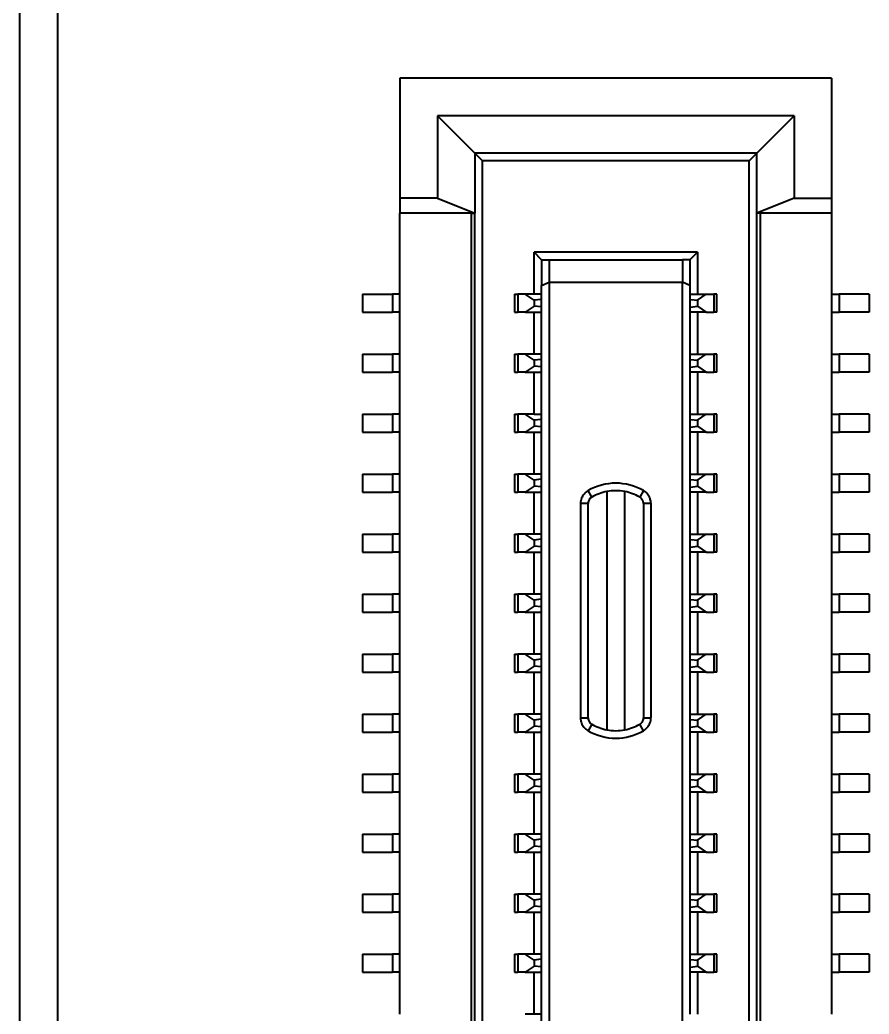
# Model space of a CAD drawing. Header units: millimetres. Extents: x 15 to 205, y 5 to 292.
# Drawn here: x 98.68 to 104.34, y 224.27 to 230.9 of the extents above; entities that cross this region are included whole.
import ezdxf

# ---------------------------------------------------------------- set-up
doc = ezdxf.new("R2010")
doc.units = ezdxf.units.MM
doc.layers.add('Geometries', color=7, linetype='Continuous')

msp = doc.modelspace()

# ---------------------------------------------------------------- linework, layer by layer
at = {"layer": 'Geometries', "linetype": 'Continuous', "lineweight": 40}
for p, q in [((98.675, 209.6276), (98.675, 242.6276)), ((98.925, 242.3776), (98.925, 209.8776)), ((104.09, 230.5126), (101.21, 230.5126)), ((101.21, 230.5126), (101.21, 229.7126)), ((104.09, 230.5126), (104.09, 229.7126)), ((101.46, 230.2626), (101.46, 229.7126)), ((101.46, 230.2626), (101.71, 230.0126)), ((103.84, 230.2626), (101.46, 230.2626)), ((103.84, 230.2626), (103.59, 230.0126)), ((103.84, 230.2626), (103.84, 229.7126)), ((103.59, 230.0126), (101.71, 230.0126)), ((101.71, 230.0126), (101.71, 229.6126)), ((101.71, 230.0126), (101.76, 229.9626)), ((103.54, 229.9626), (103.59, 230.0126)), ((103.59, 229.6126), (103.59, 230.0126)), ((103.54, 229.9626), (101.76, 229.9626)), ((101.76, 218.4626), (101.76, 229.9626)), ((103.54, 218.4626), (103.54, 229.9626)), ((101.21, 229.7126), (101.21, 229.6126)), ((101.46, 229.7126), (101.21, 229.7126)), ((101.46, 229.7126), (101.71, 229.6126)), ((103.84, 229.7126), (103.59, 229.6126)), ((103.84, 229.7126), (104.09, 229.7126)), ((104.09, 229.7126), (104.09, 229.6126)), ((101.21, 229.0726), (101.21, 229.6126)), ((101.685, 229.6126), (101.21, 229.6126)), ((101.685, 229.6126), (101.685, 218.8126)), ((101.685, 229.6126), (101.71, 229.6126)), ((101.71, 218.8126), (101.71, 229.6126)), ((103.59, 218.8126), (103.59, 229.6126)), ((103.615, 229.6126), (103.59, 229.6126)), ((103.615, 218.8126), (103.615, 229.6126)), ((104.09, 229.6126), (103.615, 229.6126)), ((104.09, 229.6126), (104.09, 229.0726)), ((103.195, 229.3526), (102.105, 229.3526)), ((102.155, 229.3026), (102.105, 229.3526)), ((102.105, 229.0726), (102.105, 229.3526)), ((103.145, 229.3026), (103.195, 229.3526)), ((103.195, 229.3526), (103.195, 229.0726)), ((102.155, 229.3026), (102.205, 229.3026)), ((102.155, 229.3026), (102.155, 229.1319)), ((102.205, 229.3026), (103.095, 229.3026)), ((102.205, 229.3026), (102.205, 229.1526)), ((103.145, 229.3026), (103.095, 229.3026)), ((103.095, 229.3026), (103.095, 229.1526)), ((103.145, 229.3026), (103.145, 229.1319)), ((102.155, 229.1319), (102.205, 229.1526)), ((102.155, 229.0726), (102.155, 229.1319)), ((102.205, 229.1526), (102.205, 219.2726)), ((102.205, 229.1526), (103.095, 229.1526)), ((103.095, 219.2726), (103.095, 229.1526)), ((103.145, 229.1319), (103.095, 229.1526)), ((103.145, 229.1319), (103.145, 229.0726)), ((100.96, 229.0726), (101.16, 229.0726)), ((100.96, 229.0726), (100.96, 228.9526)), ((101.21, 229.0726), (101.16, 229.0726)), ((101.16, 229.0726), (101.16, 228.9526)), ((101.21, 228.9526), (101.21, 229.0726)), ((101.975, 229.0726), (101.9968, 229.0726)), ((101.975, 229.0726), (101.975, 228.9526)), ((101.9968, 229.0726), (101.9968, 228.9526)), ((102.0463, 229.0726), (101.9968, 229.0726)), ((102.105, 229.0726), (102.0463, 229.0726)), ((102.105, 229.0326), (102.0463, 229.0726)), ((102.155, 229.0726), (102.105, 229.0726)), ((102.155, 228.9526), (102.155, 229.0726)), ((103.145, 229.0726), (103.145, 228.9528)), ((103.145, 229.0726), (103.195, 229.0726)), ((103.195, 229.0726), (103.2537, 229.0726)), ((103.195, 229.0326), (103.2537, 229.0726)), ((103.2537, 229.0726), (103.3032, 229.0726)), ((103.325, 229.0726), (103.3032, 229.0726)), ((103.3032, 229.0726), (103.3032, 228.9526)), ((103.325, 228.9526), (103.325, 229.0726)), ((104.09, 229.0726), (104.14, 229.0726)), ((104.09, 229.0726), (104.09, 228.9526)), ((104.34, 229.0726), (104.14, 229.0726)), ((104.14, 229.0726), (104.14, 228.9526)), ((104.34, 229.0726), (104.34, 228.9526)), ((102.105, 228.9926), (102.0463, 228.9526)), ((102.1525, 229.0385), (102.105, 229.0326)), ((102.105, 229.0326), (102.105, 228.9926)), ((102.1525, 228.9882), (102.105, 228.9926)), ((103.1475, 229.0371), (103.195, 229.0326)), ((103.1475, 228.9867), (103.195, 228.9926)), ((103.195, 229.0326), (103.195, 228.9926)), ((103.195, 228.9926), (103.2537, 228.9526)), ((100.96, 228.9526), (101.16, 228.9526)), ((101.21, 228.9526), (101.16, 228.9526)), ((101.21, 228.6726), (101.21, 228.9526)), ((101.975, 228.9526), (101.9968, 228.9526)), ((102.0463, 228.9526), (101.9968, 228.9526)), ((102.0463, 228.9526), (102.105, 228.9526)), ((102.105, 228.6726), (102.105, 228.9526)), ((102.105, 228.9526), (102.155, 228.9526)), ((102.155, 228.6726), (102.155, 228.9526)), ((103.145, 228.9528), (103.145, 228.9526)), ((103.195, 228.9526), (103.145, 228.9526)), ((103.145, 228.9526), (103.145, 228.6726)), ((103.195, 228.9526), (103.195, 228.6726)), ((103.2537, 228.9526), (103.195, 228.9526)), ((103.2537, 228.9526), (103.3032, 228.9526)), ((103.325, 228.9526), (103.3032, 228.9526)), ((104.09, 228.9526), (104.09, 228.6726)), ((104.09, 228.9526), (104.14, 228.9526)), ((104.34, 228.9526), (104.14, 228.9526)), ((100.96, 228.6726), (101.16, 228.6726)), ((100.96, 228.6726), (100.96, 228.5526)), ((101.16, 228.6726), (101.16, 228.5526)), ((101.21, 228.6726), (101.16, 228.6726)), ((101.21, 228.5526), (101.21, 228.6726)), ((101.975, 228.6726), (101.9968, 228.6726)), ((101.975, 228.6726), (101.975, 228.5526)), ((102.0463, 228.6726), (101.9968, 228.6726)), ((101.9968, 228.6726), (101.9968, 228.5526)), ((102.105, 228.6726), (102.0463, 228.6726)), ((102.105, 228.6326), (102.0463, 228.6726)), ((102.155, 228.6726), (102.105, 228.6726)), ((102.155, 228.5526), (102.155, 228.6726)), ((103.145, 228.6726), (103.195, 228.6726)), ((103.145, 228.6726), (103.145, 228.5528)), ((103.195, 228.6726), (103.2537, 228.6726)), ((103.195, 228.6326), (103.2537, 228.6726)), ((103.2537, 228.6726), (103.3032, 228.6726)), ((103.3032, 228.6726), (103.3032, 228.5526)), ((103.325, 228.6726), (103.3032, 228.6726)), ((103.325, 228.5526), (103.325, 228.6726)), ((104.09, 228.6726), (104.14, 228.6726)), ((104.09, 228.6726), (104.09, 228.5526)), ((104.34, 228.6726), (104.14, 228.6726)), ((104.14, 228.6726), (104.14, 228.5526)), ((104.34, 228.6726), (104.34, 228.5526)), ((102.105, 228.5926), (102.0463, 228.5526)), ((102.1525, 228.6385), (102.105, 228.6326)), ((102.105, 228.6326), (102.105, 228.5926)), ((102.1525, 228.5882), (102.105, 228.5926)), ((103.1475, 228.6371), (103.195, 228.6326)), ((103.1475, 228.5867), (103.195, 228.5926)), ((103.195, 228.6326), (103.195, 228.5926)), ((103.195, 228.5926), (103.2537, 228.5526)), ((100.96, 228.5526), (101.16, 228.5526)), ((101.21, 228.5526), (101.16, 228.5526)), ((101.21, 228.2726), (101.21, 228.5526)), ((101.975, 228.5526), (101.9968, 228.5526)), ((102.0463, 228.5526), (101.9968, 228.5526)), ((102.0463, 228.5526), (102.105, 228.5526)), ((102.105, 228.2726), (102.105, 228.5526)), ((102.105, 228.5526), (102.155, 228.5526)), ((102.155, 228.2726), (102.155, 228.5526)), ((103.145, 228.5528), (103.145, 228.5526)), ((103.195, 228.5526), (103.145, 228.5526)), ((103.145, 228.5526), (103.145, 228.2726)), ((103.195, 228.5526), (103.195, 228.2726)), ((103.2537, 228.5526), (103.195, 228.5526)), ((103.2537, 228.5526), (103.3032, 228.5526)), ((103.325, 228.5526), (103.3032, 228.5526)), ((104.09, 228.5526), (104.09, 228.2726)), ((104.09, 228.5526), (104.14, 228.5526)), ((104.34, 228.5526), (104.14, 228.5526)), ((100.96, 228.2726), (101.16, 228.2726)), ((100.96, 228.2726), (100.96, 228.1526)), ((101.21, 228.2726), (101.16, 228.2726)), ((101.16, 228.2726), (101.16, 228.1526)), ((101.21, 228.1526), (101.21, 228.2726)), ((101.975, 228.2726), (101.9968, 228.2726)), ((101.975, 228.2726), (101.975, 228.1526)), ((102.0463, 228.2726), (101.9968, 228.2726)), ((101.9968, 228.2726), (101.9968, 228.1526)), ((102.0536, 228.2726), (102.0463, 228.2726)), ((102.105, 228.2326), (102.0463, 228.2726)), ((102.0537, 228.2726), (102.0536, 228.2726)), ((102.105, 228.2726), (102.0537, 228.2726)), ((102.105, 228.2726), (102.1531, 228.2726)), ((102.155, 228.2726), (102.1531, 228.2726)), ((102.155, 228.1526), (102.155, 228.2726)), ((103.145, 228.2726), (103.195, 228.2726)), ((103.145, 228.2726), (103.145, 228.2714)), ((103.145, 228.2714), (103.145, 228.1526)), ((103.195, 228.2726), (103.2537, 228.2726)), ((103.195, 228.2326), (103.2537, 228.2726)), ((103.2537, 228.2726), (103.3032, 228.2726)), ((103.325, 228.2726), (103.3032, 228.2726)), ((103.3032, 228.2726), (103.3032, 228.1526)), ((103.325, 228.1526), (103.325, 228.2726)), ((104.09, 228.2726), (104.14, 228.2726)), ((104.09, 228.2726), (104.09, 228.1526)), ((104.14, 228.2726), (104.14, 228.1526)), ((104.34, 228.2726), (104.14, 228.2726)), ((104.34, 228.2726), (104.34, 228.1526)), ((102.105, 228.1926), (102.0463, 228.1526)), ((102.1525, 228.2385), (102.105, 228.2326)), ((102.105, 228.2326), (102.105, 228.1926)), ((102.1525, 228.1882), (102.105, 228.1926)), ((103.1475, 228.2371), (103.195, 228.2326)), ((103.1475, 228.1867), (103.195, 228.1926)), ((103.195, 228.2326), (103.195, 228.1926)), ((103.195, 228.1926), (103.2537, 228.1526)), ((100.96, 228.1526), (101.16, 228.1526)), ((101.21, 228.1526), (101.16, 228.1526)), ((101.21, 227.8726), (101.21, 228.1526)), ((101.975, 228.1526), (101.9968, 228.1526)), ((102.0463, 228.1526), (101.9968, 228.1526)), ((102.0463, 228.1526), (102.105, 228.1526)), ((102.105, 227.8726), (102.105, 228.1526)), ((102.105, 228.1526), (102.155, 228.1526)), ((102.155, 227.8726), (102.155, 228.1526)), ((103.195, 228.1526), (103.145, 228.1526)), ((103.145, 228.1526), (103.145, 227.8726)), ((103.195, 228.1526), (103.195, 227.8726)), ((103.2537, 228.1526), (103.195, 228.1526)), ((103.2537, 228.1526), (103.3032, 228.1526)), ((103.325, 228.1526), (103.3032, 228.1526)), ((104.09, 228.1526), (104.09, 227.8726)), ((104.09, 228.1526), (104.14, 228.1526)), ((104.34, 228.1526), (104.14, 228.1526)), ((100.96, 227.8726), (101.16, 227.8726)), ((100.96, 227.8726), (100.96, 227.7526)), ((101.16, 227.8726), (101.16, 227.7526)), ((101.21, 227.8726), (101.16, 227.8726)), ((101.21, 227.7526), (101.21, 227.8726)), ((101.975, 227.8726), (101.9968, 227.8726)), ((101.975, 227.8726), (101.975, 227.7526)), ((101.9968, 227.8726), (101.9968, 227.7526)), ((102.0463, 227.8726), (101.9968, 227.8726)), ((102.105, 227.8726), (102.0463, 227.8726)), ((102.105, 227.8326), (102.0463, 227.8726)), ((102.155, 227.8726), (102.105, 227.8726)), ((102.155, 227.7526), (102.155, 227.8726)), ((103.145, 227.8726), (103.195, 227.8726)), ((103.145, 227.8726), (103.145, 227.7528)), ((103.195, 227.8726), (103.2537, 227.8726)), ((103.195, 227.8326), (103.2537, 227.8726)), ((103.2537, 227.8726), (103.3032, 227.8726)), ((103.325, 227.8726), (103.3032, 227.8726)), ((103.3032, 227.8726), (103.3032, 227.7526)), ((103.325, 227.7526), (103.325, 227.8726)), ((104.09, 227.8726), (104.14, 227.8726)), ((104.09, 227.8726), (104.09, 227.7526)), ((104.34, 227.8726), (104.14, 227.8726)), ((104.14, 227.8726), (104.14, 227.7526)), ((104.34, 227.8726), (104.34, 227.7526)), ((102.105, 227.7926), (102.0463, 227.7526)), ((102.1525, 227.8385), (102.105, 227.8326)), ((102.105, 227.8326), (102.105, 227.7926)), ((102.1525, 227.7882), (102.105, 227.7926)), ((103.1475, 227.8371), (103.195, 227.8326)), ((103.1475, 227.7867), (103.195, 227.7926)), ((103.195, 227.8326), (103.195, 227.7926)), ((103.195, 227.7926), (103.2537, 227.7526)), ((100.96, 227.7526), (101.16, 227.7526)), ((101.21, 227.7526), (101.16, 227.7526)), ((101.21, 227.4726), (101.21, 227.7526)), ((101.975, 227.7526), (101.9968, 227.7526)), ((102.0463, 227.7526), (101.9968, 227.7526)), ((102.0463, 227.7526), (102.0536, 227.7526)), ((102.0537, 227.7526), (102.0536, 227.7526)), ((102.0537, 227.7526), (102.105, 227.7526)), ((102.105, 227.4726), (102.105, 227.7526)), ((102.105, 227.7526), (102.155, 227.7526)), ((102.155, 227.4726), (102.155, 227.7526)), ((102.49, 227.7198), (102.465, 227.7631)), ((102.59, 227.757), (102.59, 226.1683)), ((102.71, 226.1683), (102.71, 227.757)), ((102.835, 227.7631), (102.81, 227.7198)), ((103.145, 227.7528), (103.145, 227.7526)), ((103.195, 227.7526), (103.145, 227.7526)), ((103.145, 227.7526), (103.145, 227.4726)), ((103.195, 227.7526), (103.195, 227.4726)), ((103.2537, 227.7526), (103.195, 227.7526)), ((103.2537, 227.7526), (103.3032, 227.7526)), ((103.325, 227.7526), (103.3032, 227.7526)), ((104.09, 227.7526), (104.09, 227.4726)), ((104.09, 227.7526), (104.14, 227.7526)), ((104.34, 227.7526), (104.14, 227.7526)), ((102.465, 227.6765), (102.415, 227.6765)), ((102.415, 227.6765), (102.415, 226.2488)), ((102.465, 226.2488), (102.465, 227.6765)), ((102.885, 227.6765), (102.835, 227.6765)), ((102.835, 227.6765), (102.835, 226.2488)), ((102.885, 226.2488), (102.885, 227.6765)), ((100.96, 227.4726), (101.16, 227.4726)), ((100.96, 227.4726), (100.96, 227.3526)), ((101.21, 227.4726), (101.16, 227.4726)), ((101.16, 227.4726), (101.16, 227.3526)), ((101.21, 227.3526), (101.21, 227.4726)), ((101.975, 227.4726), (101.975, 227.3526)), ((101.975, 227.4726), (101.9968, 227.4726)), ((102.0463, 227.4726), (101.9968, 227.4726)), ((101.9968, 227.4726), (101.9968, 227.3526)), ((102.105, 227.4726), (102.0463, 227.4726)), ((102.105, 227.4326), (102.0463, 227.4726)), ((102.155, 227.4726), (102.105, 227.4726)), ((102.155, 227.3526), (102.155, 227.4726)), ((103.145, 227.4726), (103.195, 227.4726)), ((103.145, 227.4726), (103.145, 227.3528)), ((103.195, 227.4326), (103.2537, 227.4726)), ((103.195, 227.4726), (103.2537, 227.4726)), ((103.2537, 227.4726), (103.3032, 227.4726)), ((103.3032, 227.4726), (103.3032, 227.3526)), ((103.325, 227.4726), (103.3032, 227.4726)), ((103.325, 227.3526), (103.325, 227.4726)), ((104.09, 227.4726), (104.14, 227.4726)), ((104.09, 227.4726), (104.09, 227.3526)), ((104.34, 227.4726), (104.14, 227.4726)), ((104.14, 227.4726), (104.14, 227.3526)), ((104.34, 227.4726), (104.34, 227.3526)), ((102.105, 227.3926), (102.0463, 227.3526)), ((102.1525, 227.4385), (102.105, 227.4326)), ((102.105, 227.4326), (102.105, 227.3926)), ((102.1525, 227.3882), (102.105, 227.3926)), ((103.1475, 227.4371), (103.195, 227.4326)), ((103.1475, 227.3867), (103.195, 227.3926)), ((103.195, 227.4326), (103.195, 227.3926)), ((103.195, 227.3926), (103.2537, 227.3526)), ((100.96, 227.3526), (101.16, 227.3526)), ((101.21, 227.3526), (101.16, 227.3526)), ((101.21, 227.0726), (101.21, 227.3526)), ((101.975, 227.3526), (101.9968, 227.3526)), ((102.0463, 227.3526), (101.9968, 227.3526)), ((102.0463, 227.3526), (102.0535, 227.3526)), ((102.0537, 227.3526), (102.0535, 227.3526)), ((102.0537, 227.3526), (102.105, 227.3526)), ((102.105, 227.0726), (102.105, 227.3526)), ((102.105, 227.3526), (102.155, 227.3526)), ((102.155, 227.0726), (102.155, 227.3526)), ((103.145, 227.3528), (103.145, 227.3526)), ((103.195, 227.3526), (103.145, 227.3526)), ((103.145, 227.3526), (103.145, 227.0726)), ((103.195, 227.3526), (103.195, 227.0726)), ((103.2537, 227.3526), (103.195, 227.3526)), ((103.2537, 227.3526), (103.3032, 227.3526)), ((103.325, 227.3526), (103.3032, 227.3526)), ((104.09, 227.3526), (104.09, 227.0726)), ((104.09, 227.3526), (104.14, 227.3526)), ((104.34, 227.3526), (104.14, 227.3526)), ((100.96, 227.0726), (100.96, 226.9526)), ((100.96, 227.0726), (101.16, 227.0726)), ((101.21, 227.0726), (101.16, 227.0726)), ((101.16, 227.0726), (101.16, 226.9526)), ((101.21, 226.9526), (101.21, 227.0726)), ((101.975, 227.0726), (101.975, 226.9526)), ((101.975, 227.0726), (101.9968, 227.0726)), ((102.0463, 227.0726), (101.9968, 227.0726)), ((101.9968, 227.0726), (101.9968, 226.9526)), ((102.105, 227.0726), (102.0463, 227.0726)), ((102.105, 227.0326), (102.0463, 227.0726)), ((102.155, 227.0726), (102.105, 227.0726)), ((102.155, 226.9526), (102.155, 227.0726)), ((103.145, 227.0726), (103.145, 227.0714)), ((103.145, 227.0726), (103.195, 227.0726)), ((103.145, 227.0714), (103.145, 226.9526)), ((103.195, 227.0726), (103.2537, 227.0726)), ((103.195, 227.0326), (103.2537, 227.0726)), ((103.2537, 227.0726), (103.3032, 227.0726)), ((103.325, 227.0726), (103.3032, 227.0726)), ((103.3032, 227.0726), (103.3032, 226.9526)), ((103.325, 226.9526), (103.325, 227.0726)), ((104.09, 227.0726), (104.14, 227.0726)), ((104.09, 227.0726), (104.09, 226.9526)), ((104.34, 227.0726), (104.14, 227.0726)), ((104.14, 227.0726), (104.14, 226.9526)), ((104.34, 227.0726), (104.34, 226.9526)), ((102.105, 226.9926), (102.0463, 226.9526)), ((102.1525, 227.0385), (102.105, 227.0326)), ((102.105, 227.0326), (102.105, 226.9926)), ((102.1525, 226.9882), (102.105, 226.9926)), ((103.1475, 227.0371), (103.195, 227.0326)), ((103.1475, 226.9867), (103.195, 226.9926)), ((103.195, 227.0326), (103.195, 226.9926)), ((103.195, 226.9926), (103.2537, 226.9526)), ((100.96, 226.9526), (101.16, 226.9526)), ((101.21, 226.9526), (101.16, 226.9526)), ((101.21, 226.6726), (101.21, 226.9526)), ((101.975, 226.9526), (101.9968, 226.9526)), ((102.0463, 226.9526), (101.9968, 226.9526)), ((102.0463, 226.9526), (102.105, 226.9526)), ((102.105, 226.6726), (102.105, 226.9526)), ((102.105, 226.9526), (102.155, 226.9526)), ((102.155, 226.6726), (102.155, 226.9526)), ((103.195, 226.9526), (103.145, 226.9526)), ((103.145, 226.9526), (103.145, 226.6726)), ((103.195, 226.9526), (103.195, 226.6726)), ((103.2537, 226.9526), (103.195, 226.9526)), ((103.2537, 226.9526), (103.3032, 226.9526)), ((103.325, 226.9526), (103.3032, 226.9526)), ((104.09, 226.9526), (104.14, 226.9526)), ((104.09, 226.9526), (104.09, 226.6726)), ((104.34, 226.9526), (104.14, 226.9526)), ((100.96, 226.6726), (101.16, 226.6726)), ((100.96, 226.6726), (100.96, 226.5526)), ((101.21, 226.6726), (101.16, 226.6726)), ((101.16, 226.6726), (101.16, 226.5526)), ((101.21, 226.5526), (101.21, 226.6726)), ((101.975, 226.6726), (101.9968, 226.6726)), ((101.975, 226.6726), (101.975, 226.5526)), ((102.0463, 226.6726), (101.9968, 226.6726)), ((101.9968, 226.6726), (101.9968, 226.5526)), ((102.105, 226.6726), (102.0463, 226.6726)), ((102.105, 226.6326), (102.0463, 226.6726)), ((102.155, 226.6726), (102.105, 226.6726)), ((102.155, 226.5526), (102.155, 226.6726)), ((103.145, 226.6726), (103.145, 226.6714)), ((103.145, 226.6726), (103.195, 226.6726)), ((103.145, 226.6714), (103.145, 226.5526)), ((103.195, 226.6326), (103.2537, 226.6726)), ((103.195, 226.6726), (103.2537, 226.6726)), ((103.2537, 226.6726), (103.3032, 226.6726)), ((103.325, 226.6726), (103.3032, 226.6726)), ((103.3032, 226.6726), (103.3032, 226.5526)), ((103.325, 226.5526), (103.325, 226.6726)), ((104.09, 226.6726), (104.14, 226.6726)), ((104.09, 226.6726), (104.09, 226.5526)), ((104.34, 226.6726), (104.14, 226.6726)), ((104.14, 226.6726), (104.14, 226.5526)), ((104.34, 226.6726), (104.34, 226.5526)), ((102.105, 226.5926), (102.0463, 226.5526)), ((102.1525, 226.6385), (102.105, 226.6326)), ((102.105, 226.6326), (102.105, 226.5926)), ((102.1525, 226.5882), (102.105, 226.5926)), ((103.1475, 226.6371), (103.195, 226.6326)), ((103.1475, 226.5867), (103.195, 226.5926)), ((103.195, 226.6326), (103.195, 226.5926)), ((103.195, 226.5926), (103.2537, 226.5526)), ((100.96, 226.5526), (101.16, 226.5526)), ((101.21, 226.5526), (101.16, 226.5526)), ((101.21, 226.2726), (101.21, 226.5526)), ((101.975, 226.5526), (101.9968, 226.5526)), ((102.0463, 226.5526), (101.9968, 226.5526)), ((102.0463, 226.5526), (102.0535, 226.5526)), ((102.0537, 226.5526), (102.0535, 226.5526)), ((102.0537, 226.5526), (102.105, 226.5526)), ((102.105, 226.2726), (102.105, 226.5526)), ((102.105, 226.5526), (102.155, 226.5526)), ((102.155, 226.2726), (102.155, 226.5526)), ((103.195, 226.5526), (103.145, 226.5526)), ((103.145, 226.5526), (103.145, 226.2726)), ((103.195, 226.5526), (103.195, 226.2726)), ((103.2537, 226.5526), (103.195, 226.5526)), ((103.2537, 226.5526), (103.3032, 226.5526)), ((103.325, 226.5526), (103.3032, 226.5526)), ((104.09, 226.5526), (104.14, 226.5526)), ((104.09, 226.5526), (104.09, 226.2726)), ((104.34, 226.5526), (104.14, 226.5526)), ((100.96, 226.2726), (101.16, 226.2726)), ((100.96, 226.2726), (100.96, 226.1526)), ((101.21, 226.2726), (101.16, 226.2726)), ((101.16, 226.2726), (101.16, 226.1526)), ((101.21, 226.1526), (101.21, 226.2726)), ((101.975, 226.2726), (101.975, 226.1526)), ((101.975, 226.2726), (101.9968, 226.2726)), ((102.0463, 226.2726), (101.9968, 226.2726)), ((101.9968, 226.2726), (101.9968, 226.1526)), ((102.105, 226.2726), (102.0463, 226.2726)), ((102.105, 226.2326), (102.0463, 226.2726)), ((102.155, 226.2726), (102.105, 226.2726)), ((102.155, 226.1526), (102.155, 226.2726)), ((103.145, 226.2726), (103.195, 226.2726)), ((103.145, 226.2726), (103.145, 226.1528)), ((103.195, 226.2726), (103.2537, 226.2726)), ((103.195, 226.2326), (103.2537, 226.2726)), ((103.2537, 226.2726), (103.3032, 226.2726)), ((103.3032, 226.2726), (103.3032, 226.1526)), ((103.325, 226.2726), (103.3032, 226.2726)), ((103.325, 226.1526), (103.325, 226.2726)), ((104.09, 226.2726), (104.14, 226.2726)), ((104.09, 226.2726), (104.09, 226.1526)), ((104.34, 226.2726), (104.14, 226.2726)), ((104.14, 226.2726), (104.14, 226.1526)), ((104.34, 226.2726), (104.34, 226.1526)), ((102.105, 226.1926), (102.0463, 226.1526)), ((102.1525, 226.2385), (102.105, 226.2326)), ((102.105, 226.2326), (102.105, 226.1926)), ((102.1525, 226.1882), (102.105, 226.1926)), ((102.415, 226.2488), (102.465, 226.2488)), ((102.49, 226.2055), (102.465, 226.1622)), ((102.835, 226.1622), (102.81, 226.2055)), ((102.835, 226.2488), (102.885, 226.2488)), ((103.1475, 226.2371), (103.195, 226.2326)), ((103.1475, 226.1867), (103.195, 226.1926)), ((103.195, 226.2326), (103.195, 226.1926)), ((103.195, 226.1926), (103.2537, 226.1526)), ((100.96, 226.1526), (101.16, 226.1526)), ((101.21, 226.1526), (101.16, 226.1526)), ((101.21, 225.8726), (101.21, 226.1526)), ((101.975, 226.1526), (101.9968, 226.1526)), ((102.0463, 226.1526), (101.9968, 226.1526)), ((102.0463, 226.1526), (102.105, 226.1526)), ((102.105, 225.8726), (102.105, 226.1526)), ((102.105, 226.1526), (102.155, 226.1526)), ((102.155, 225.8726), (102.155, 226.1526)), ((103.145, 226.1528), (103.145, 226.1526)), ((103.195, 226.1526), (103.145, 226.1526)), ((103.145, 226.1526), (103.145, 225.8726)), ((103.195, 226.1526), (103.195, 225.8726)), ((103.2537, 226.1526), (103.195, 226.1526)), ((103.2537, 226.1526), (103.3032, 226.1526)), ((103.325, 226.1526), (103.3032, 226.1526)), ((104.09, 226.1526), (104.14, 226.1526)), ((104.09, 226.1526), (104.09, 225.8726)), ((104.34, 226.1526), (104.14, 226.1526)), ((100.96, 225.8726), (101.16, 225.8726)), ((100.96, 225.8726), (100.96, 225.7526)), ((101.21, 225.8726), (101.16, 225.8726)), ((101.16, 225.8726), (101.16, 225.7526)), ((101.21, 225.7526), (101.21, 225.8726)), ((101.975, 225.8726), (101.9968, 225.8726)), ((101.975, 225.8726), (101.975, 225.7526)), ((102.0463, 225.8726), (101.9968, 225.8726)), ((101.9968, 225.8726), (101.9968, 225.7526)), ((102.105, 225.8726), (102.0463, 225.8726)), ((102.105, 225.8326), (102.0463, 225.8726)), ((102.155, 225.8726), (102.105, 225.8726)), ((102.155, 225.7526), (102.155, 225.8726)), ((103.145, 225.8726), (103.195, 225.8726)), ((103.145, 225.8726), (103.145, 225.8714)), ((103.145, 225.8714), (103.145, 225.7526)), ((103.195, 225.8726), (103.2537, 225.8726)), ((103.195, 225.8326), (103.2537, 225.8726)), ((103.2537, 225.8726), (103.3032, 225.8726)), ((103.325, 225.8726), (103.3032, 225.8726)), ((103.3032, 225.8726), (103.3032, 225.7526)), ((103.325, 225.7526), (103.325, 225.8726)), ((104.09, 225.8726), (104.14, 225.8726)), ((104.09, 225.8726), (104.09, 225.7526)), ((104.34, 225.8726), (104.14, 225.8726)), ((104.14, 225.8726), (104.14, 225.7526)), ((104.34, 225.8726), (104.34, 225.7526)), ((102.1525, 225.8385), (102.105, 225.8326)), ((102.105, 225.8326), (102.105, 225.7926)), ((103.1475, 225.8371), (103.195, 225.8326)), ((103.195, 225.8326), (103.195, 225.7926)), ((100.96, 225.7526), (101.16, 225.7526)), ((101.21, 225.7526), (101.16, 225.7526)), ((101.21, 225.4726), (101.21, 225.7526)), ((101.975, 225.7526), (101.9968, 225.7526)), ((102.0463, 225.7526), (101.9968, 225.7526)), ((102.105, 225.7926), (102.0463, 225.7526)), ((102.0463, 225.7526), (102.105, 225.7526)), ((102.1525, 225.7882), (102.105, 225.7926)), ((102.105, 225.4726), (102.105, 225.7526)), ((102.105, 225.7526), (102.155, 225.7526)), ((102.155, 225.4726), (102.155, 225.7526)), ((103.195, 225.7526), (103.145, 225.7526)), ((103.145, 225.7526), (103.145, 225.4726)), ((103.1475, 225.7867), (103.195, 225.7926)), ((103.195, 225.7926), (103.2537, 225.7526)), ((103.195, 225.7526), (103.195, 225.4726)), ((103.2537, 225.7526), (103.195, 225.7526)), ((103.2537, 225.7526), (103.3032, 225.7526)), ((103.325, 225.7526), (103.3032, 225.7526)), ((104.09, 225.7526), (104.14, 225.7526)), ((104.09, 225.7526), (104.09, 225.4726)), ((104.34, 225.7526), (104.14, 225.7526)), ((100.96, 225.4726), (101.16, 225.4726)), ((100.96, 225.4726), (100.96, 225.3526)), ((101.16, 225.4726), (101.16, 225.3526)), ((101.21, 225.4726), (101.16, 225.4726)), ((101.21, 225.3526), (101.21, 225.4726)), ((101.975, 225.4726), (101.975, 225.3526)), ((101.975, 225.4726), (101.9968, 225.4726)), ((102.0463, 225.4726), (101.9968, 225.4726)), ((101.9968, 225.4726), (101.9968, 225.3526)), ((102.105, 225.4726), (102.0463, 225.4726)), ((102.105, 225.4326), (102.0463, 225.4726)), ((102.155, 225.4726), (102.105, 225.4726)), ((102.155, 225.3526), (102.155, 225.4726)), ((103.145, 225.4726), (103.145, 225.3527)), ((103.145, 225.4726), (103.195, 225.4726)), ((103.195, 225.4326), (103.2537, 225.4726)), ((103.195, 225.4726), (103.2537, 225.4726)), ((103.2537, 225.4726), (103.3032, 225.4726)), ((103.3032, 225.4726), (103.3032, 225.3526)), ((103.325, 225.4726), (103.3032, 225.4726)), ((103.325, 225.3526), (103.325, 225.4726)), ((104.09, 225.4726), (104.09, 225.3526)), ((104.09, 225.4726), (104.14, 225.4726)), ((104.34, 225.4726), (104.14, 225.4726)), ((104.14, 225.4726), (104.14, 225.3526)), ((104.34, 225.4726), (104.34, 225.3526)), ((102.1525, 225.4385), (102.105, 225.4326)), ((102.105, 225.4326), (102.105, 225.3926)), ((103.1475, 225.4371), (103.195, 225.4326)), ((103.195, 225.4326), (103.195, 225.3926)), ((100.96, 225.3526), (101.16, 225.3526)), ((101.21, 225.3526), (101.16, 225.3526)), ((101.21, 225.0726), (101.21, 225.3526)), ((101.975, 225.3526), (101.9968, 225.3526)), ((102.0463, 225.3526), (101.9968, 225.3526)), ((102.105, 225.3926), (102.0463, 225.3526)), ((102.0463, 225.3526), (102.105, 225.3526)), ((102.1525, 225.3882), (102.105, 225.3926)), ((102.105, 225.0726), (102.105, 225.3526)), ((102.105, 225.3526), (102.155, 225.3526)), ((102.155, 225.0726), (102.155, 225.3526)), ((103.145, 225.3527), (103.145, 225.3526)), ((103.195, 225.3526), (103.145, 225.3526)), ((103.145, 225.3526), (103.145, 225.0726)), ((103.1475, 225.3867), (103.195, 225.3926)), ((103.195, 225.3926), (103.2537, 225.3526)), ((103.195, 225.3526), (103.195, 225.0726)), ((103.2537, 225.3526), (103.195, 225.3526)), ((103.2537, 225.3526), (103.3032, 225.3526)), ((103.325, 225.3526), (103.3032, 225.3526)), ((104.09, 225.3526), (104.14, 225.3526)), ((104.09, 225.3526), (104.09, 225.0726)), ((104.34, 225.3526), (104.14, 225.3526)), ((100.96, 225.0726), (101.16, 225.0726)), ((100.96, 225.0726), (100.96, 224.9526)), ((101.21, 225.0726), (101.16, 225.0726)), ((101.16, 225.0726), (101.16, 224.9526)), ((101.21, 224.9526), (101.21, 225.0726)), ((101.975, 225.0726), (101.9968, 225.0726)), ((101.975, 225.0726), (101.975, 224.9526)), ((102.0463, 225.0726), (101.9968, 225.0726)), ((101.9968, 225.0726), (101.9968, 224.9526)), ((102.105, 225.0726), (102.0463, 225.0726)), ((102.105, 225.0326), (102.0463, 225.0726)), ((102.155, 225.0726), (102.105, 225.0726)), ((102.155, 224.9526), (102.155, 225.0726)), ((103.145, 225.0726), (103.145, 225.0721)), ((103.145, 225.0726), (103.195, 225.0726)), ((103.145, 225.0721), (103.145, 224.9526)), ((103.195, 225.0726), (103.2537, 225.0726)), ((103.195, 225.0326), (103.2537, 225.0726)), ((103.2537, 225.0726), (103.3032, 225.0726)), ((103.325, 225.0726), (103.3032, 225.0726)), ((103.3032, 225.0726), (103.3032, 224.9526)), ((103.325, 224.9526), (103.325, 225.0726)), ((104.09, 225.0726), (104.09, 224.9526)), ((104.09, 225.0726), (104.14, 225.0726)), ((104.34, 225.0726), (104.14, 225.0726)), ((104.14, 225.0726), (104.14, 224.9526)), ((104.34, 225.0726), (104.34, 224.9526)), ((102.1525, 225.0385), (102.105, 225.0326)), ((102.105, 225.0326), (102.105, 224.9926)), ((103.1475, 225.0371), (103.195, 225.0326)), ((103.195, 225.0326), (103.195, 224.9926)), ((100.96, 224.9526), (101.16, 224.9526)), ((101.21, 224.9526), (101.16, 224.9526)), ((101.21, 224.6726), (101.21, 224.9526)), ((101.975, 224.9526), (101.9968, 224.9526)), ((102.0463, 224.9526), (101.9968, 224.9526)), ((102.105, 224.9926), (102.0463, 224.9526)), ((102.0463, 224.9526), (102.105, 224.9526)), ((102.1525, 224.9882), (102.105, 224.9926)), ((102.105, 224.6726), (102.105, 224.9526)), ((102.105, 224.9526), (102.155, 224.9526)), ((102.155, 224.6726), (102.155, 224.9526)), ((103.195, 224.9526), (103.145, 224.9526)), ((103.145, 224.9526), (103.145, 224.6726)), ((103.1475, 224.9867), (103.195, 224.9926)), ((103.195, 224.9926), (103.2537, 224.9526)), ((103.195, 224.9526), (103.195, 224.6726)), ((103.2537, 224.9526), (103.195, 224.9526)), ((103.2537, 224.9526), (103.3032, 224.9526)), ((103.325, 224.9526), (103.3032, 224.9526)), ((104.09, 224.9526), (104.14, 224.9526)), ((104.09, 224.9526), (104.09, 224.6726)), ((104.34, 224.9526), (104.14, 224.9526)), ((100.96, 224.6726), (101.16, 224.6726)), ((100.96, 224.6726), (100.96, 224.5526)), ((101.21, 224.6726), (101.16, 224.6726)), ((101.16, 224.6726), (101.16, 224.5526)), ((101.21, 224.5526), (101.21, 224.6726)), ((101.975, 224.6726), (101.9968, 224.6726)), ((101.975, 224.6726), (101.975, 224.5526)), ((102.0463, 224.6726), (101.9968, 224.6726)), ((101.9968, 224.6726), (101.9968, 224.5526)), ((102.105, 224.6326), (102.0463, 224.6726)), ((102.105, 224.6726), (102.0463, 224.6726)), ((102.155, 224.6726), (102.105, 224.6726)), ((102.155, 224.5526), (102.155, 224.6726)), ((103.145, 224.6726), (103.195, 224.6726)), ((103.145, 224.6726), (103.145, 224.6721)), ((103.145, 224.6721), (103.145, 224.5526)), ((103.195, 224.6726), (103.2537, 224.6726)), ((103.195, 224.6326), (103.2537, 224.6726)), ((103.2537, 224.6726), (103.3032, 224.6726)), ((103.325, 224.6726), (103.3032, 224.6726)), ((103.3032, 224.6726), (103.3032, 224.5526)), ((103.325, 224.5526), (103.325, 224.6726)), ((104.09, 224.6726), (104.09, 224.5526)), ((104.09, 224.6726), (104.14, 224.6726)), ((104.34, 224.6726), (104.14, 224.6726)), ((104.14, 224.6726), (104.14, 224.5526)), ((104.34, 224.6726), (104.34, 224.5526)), ((102.1525, 224.6385), (102.105, 224.6326)), ((102.105, 224.6326), (102.105, 224.5926)), ((103.1475, 224.6371), (103.195, 224.6326)), ((103.195, 224.6326), (103.195, 224.5926)), ((100.96, 224.5526), (101.16, 224.5526)), ((101.21, 224.5526), (101.16, 224.5526)), ((101.21, 224.2726), (101.21, 224.5526)), ((101.975, 224.5526), (101.9968, 224.5526)), ((102.0463, 224.5526), (101.9968, 224.5526)), ((102.105, 224.5926), (102.0463, 224.5526)), ((102.0463, 224.5526), (102.0535, 224.5526)), ((102.0535, 224.5526), (102.0537, 224.5526)), ((102.0537, 224.5526), (102.105, 224.5526)), ((102.1525, 224.5882), (102.105, 224.5926)), ((102.105, 224.2726), (102.105, 224.5526)), ((102.105, 224.5526), (102.155, 224.5526)), ((102.155, 224.2726), (102.155, 224.5526)), ((103.195, 224.5526), (103.145, 224.5526)), ((103.145, 224.5526), (103.145, 224.2726)), ((103.1475, 224.5867), (103.195, 224.5926)), ((103.195, 224.5926), (103.2537, 224.5526)), ((103.195, 224.5526), (103.195, 224.2726)), ((103.2537, 224.5526), (103.195, 224.5526)), ((103.2537, 224.5526), (103.3032, 224.5526)), ((103.325, 224.5526), (103.3032, 224.5526)), ((104.09, 224.5526), (104.09, 224.2726)), ((104.09, 224.5526), (104.14, 224.5526)), ((104.34, 224.5526), (104.14, 224.5526)), ((102.105, 224.2726), (102.0463, 224.2726)), ((102.155, 224.2726), (102.105, 224.2726)), ((102.155, 224.1526), (102.155, 224.2726))]:
    msp.add_line(p, q, dxfattribs=at)
at = {"layer": 'Geometries', "linetype": 'Continuous', "lineweight": 40, "flags": 128}
for points in [[(102.465, 227.7631), (102.4577, 227.7584), (102.4508, 227.7531), (102.4464, 227.7491), (102.4422, 227.7448), (102.4383, 227.7403), (102.4334, 227.7338), (102.429, 227.727), (102.4252, 227.7196), (102.4219, 227.7119), (102.4191, 227.7034), (102.417, 227.6947), (102.4157, 227.6856), (102.4151, 227.6765)], [(102.49, 227.7197), (102.4847, 227.7161), (102.4799, 227.7118), (102.476, 227.7075), (102.4727, 227.7027), (102.4698, 227.6976), (102.4677, 227.6923), (102.4661, 227.6867), (102.4652, 227.6809), (102.465, 227.6765)], [(102.835, 227.6765), (102.8348, 227.6806), (102.8343, 227.6846), (102.8334, 227.6888), (102.8322, 227.6928), (102.8306, 227.6966), (102.8288, 227.7003), (102.8266, 227.7039), (102.8241, 227.7073), (102.8211, 227.7108), (102.8177, 227.714), (102.814, 227.717), (102.81, 227.7197)], [(102.885, 227.6765), (102.8846, 227.6852), (102.8834, 227.6939), (102.8821, 227.6998), (102.8805, 227.7056), (102.8785, 227.7113), (102.8753, 227.7188), (102.8715, 227.726), (102.867, 227.733), (102.862, 227.7397), (102.8561, 227.7463), (102.8496, 227.7523), (102.8425, 227.758), (102.835, 227.763)], [(102.415, 226.2488), (102.4154, 226.2401), (102.4166, 226.2314), (102.4179, 226.2255), (102.4195, 226.2197), (102.4215, 226.214), (102.4247, 226.2065), (102.4285, 226.1993), (102.433, 226.1922), (102.438, 226.1856), (102.4439, 226.179), (102.4504, 226.173), (102.4575, 226.1673), (102.465, 226.1623)], [(102.465, 226.2488), (102.4653, 226.2436), (102.4661, 226.2385), (102.4675, 226.2335), (102.4693, 226.2287), (102.4716, 226.2243), (102.4743, 226.2201), (102.4778, 226.2157), (102.4817, 226.2118), (102.4857, 226.2084), (102.4899, 226.2056)], [(102.81, 226.2055), (102.8153, 226.2092), (102.8201, 226.2135), (102.824, 226.2178), (102.8273, 226.2226), (102.8302, 226.2276), (102.8323, 226.233), (102.8339, 226.2386), (102.8348, 226.2443), (102.835, 226.2488)], [(102.835, 226.1622), (102.8423, 226.1669), (102.8492, 226.1722), (102.8536, 226.1762), (102.8578, 226.1804), (102.8617, 226.1849), (102.8666, 226.1914), (102.871, 226.1983), (102.8748, 226.2057), (102.8781, 226.2134), (102.8809, 226.2219), (102.883, 226.2306), (102.8843, 226.2396), (102.8849, 226.2488)]]:
    msp.add_lwpolyline(points, dxfattribs=at)
at = {"layer": 'Geometries', "linetype": 'Continuous', "lineweight": 40}
for centre, radius, start, end in [((102.65, 227.4426), 0.37, 60, 120), ((102.65, 227.4426), 0.32, 100.80692, 120), ((102.65, 227.4426), 0.32, 79.19308, 100.80692), ((102.65, 227.4426), 0.32, 60, 79.19308), ((102.65, 226.4826), 0.32, 240, 259.19308), ((102.65, 226.4826), 0.32, 280.80692, 300), ((102.65, 226.4826), 0.37, 240, 300), ((102.65, 226.4826), 0.32, 259.19308, 280.80692)]:
    msp.add_arc(centre, radius, start, end, dxfattribs=at)

doc.saveas('drawing.dxf')
